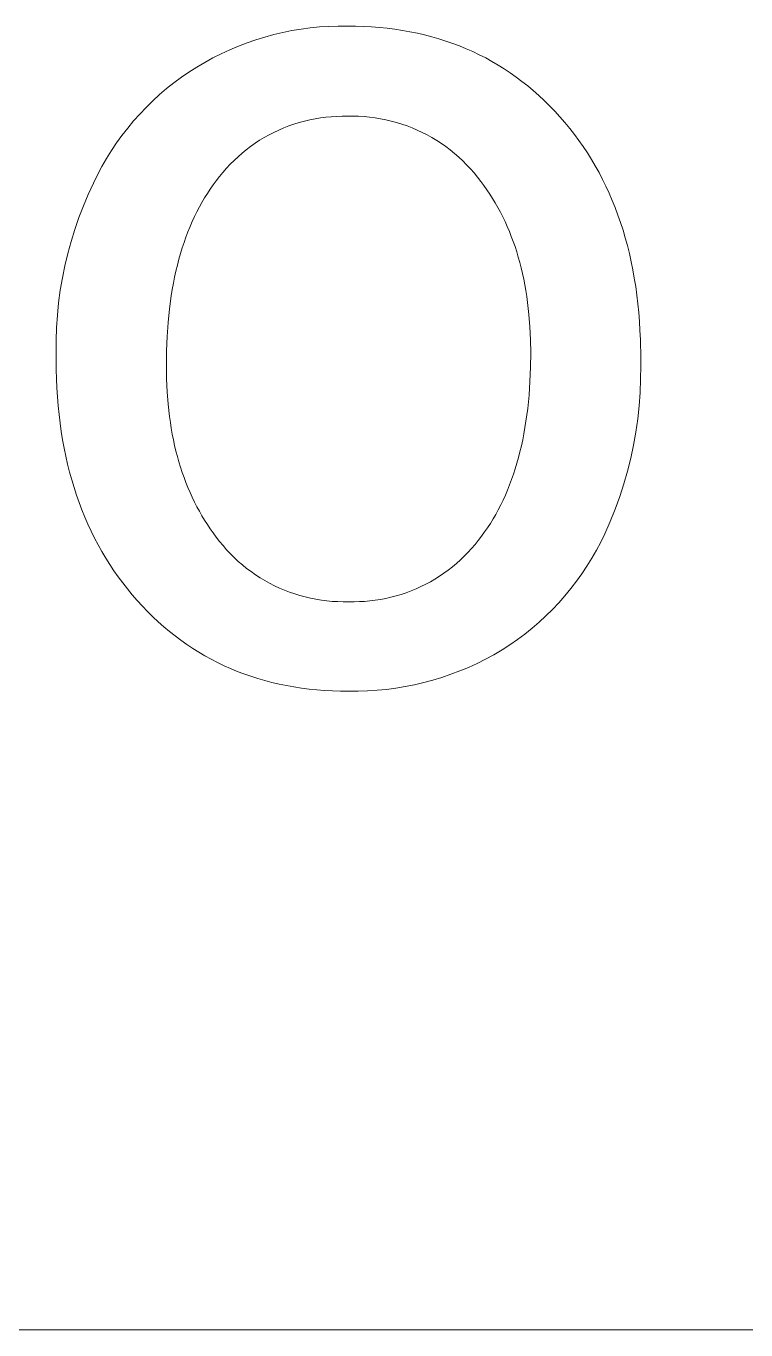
# Model space of a CAD drawing. Header units: millimetres. Extents: x -1480 to 5249, y -840 to 3860.
# Drawn here: x 3206.1 to 3259.2, y -464.2 to -368 of the extents above; entities that cross this region are included whole.
import ezdxf

# ---------------------------------------------------------------- set-up
doc = ezdxf.new("R2010")
doc.units = ezdxf.units.MM
doc.header["$MEASUREMENT"] = 0
doc.layers.add('Domyślny', color=7, linetype='Continuous', true_color=0x000000)

msp = doc.modelspace()

# ---------------------------------------------------------------- linework, layer by layer
at = {"layer": 'Domyślny', "color": 18, "lineweight": 15, "true_color": 0x000000}
for p, q in [((3224.337, -368.625), (3225.006, -368.467)), ((3225.006, -368.467), (3225.679, -368.331)), ((3225.679, -368.331), (3226.356, -368.218)), ((3226.356, -368.218), (3227.037, -368.128)), ((3227.037, -368.128), (3227.72, -368.06)), ((3227.72, -368.06), (3228.405, -368.015)), ((3228.405, -368.015), (3229.091, -367.993)), ((3229.091, -367.993), (3229.778, -367.994)), ((3229.778, -367.994), (3230.379, -368.001)), ((3230.379, -368.001), (3230.974, -368.02)), ((3230.974, -368.02), (3231.56, -368.053)), ((3231.56, -368.053), (3232.14, -368.098)), ((3232.14, -368.098), (3232.713, -368.157)), ((3232.713, -368.157), (3233.278, -368.228)), ((3233.278, -368.228), (3233.836, -368.313)), ((3233.836, -368.313), (3234.387, -368.411)), ((3234.387, -368.411), (3234.93, -368.522)), ((3234.93, -368.522), (3235.467, -368.645)), ((3221.096, -369.745), (3221.729, -369.478)), ((3221.729, -369.478), (3222.37, -369.232)), ((3222.37, -369.232), (3223.019, -369.008)), ((3223.019, -369.008), (3223.675, -368.806)), ((3223.675, -368.806), (3224.337, -368.625)), ((3235.467, -368.645), (3235.996, -368.782)), ((3235.996, -368.782), (3236.518, -368.932)), ((3236.518, -368.932), (3237.032, -369.095)), ((3237.032, -369.095), (3237.54, -369.272)), ((3237.54, -369.272), (3238.04, -369.461)), ((3238.04, -369.461), (3238.533, -369.663)), ((3219.256, -370.67), (3219.859, -370.341)), ((3219.859, -370.341), (3220.473, -370.033)), ((3220.473, -370.033), (3221.096, -369.745)), ((3238.533, -369.663), (3239.019, -369.879)), ((3239.019, -369.879), (3239.497, -370.108)), ((3239.497, -370.108), (3239.969, -370.349)), ((3239.969, -370.349), (3240.433, -370.604)), ((3217.527, -371.776), (3218.089, -371.388)), ((3218.089, -371.388), (3218.665, -371.019)), ((3218.665, -371.019), (3219.256, -370.67)), ((3240.433, -370.604), (3240.89, -370.873)), ((3240.89, -370.873), (3241.34, -371.154)), ((3241.34, -371.154), (3241.782, -371.448)), ((3216.443, -372.609), (3216.978, -372.183)), ((3216.978, -372.183), (3217.527, -371.776)), ((3241.782, -371.448), (3242.217, -371.756)), ((3242.217, -371.756), (3242.645, -372.077)), ((3242.645, -372.077), (3243.066, -372.411)), ((3215.419, -373.514), (3215.923, -373.053)), ((3215.923, -373.053), (3216.443, -372.609)), ((3243.066, -372.411), (3243.48, -372.758)), ((3243.48, -372.758), (3243.886, -373.119)), ((3243.886, -373.119), (3244.285, -373.493)), ((3214.459, -374.488), (3214.931, -373.993)), ((3214.931, -373.993), (3215.419, -373.514)), ((3244.285, -373.493), (3244.677, -373.88)), ((3244.677, -373.88), (3245.062, -374.28)), ((3245.062, -374.28), (3245.439, -374.693)), ((3213.568, -375.524), (3214.005, -374.998)), ((3214.005, -374.998), (3214.459, -374.488)), ((3225.831, -375.231), (3225.453, -375.363)), ((3226.214, -375.111), (3225.831, -375.231)), ((3226.601, -375.005), (3226.214, -375.111)), ((3226.991, -374.913), (3226.601, -375.005)), ((3227.384, -374.834), (3226.991, -374.913)), ((3227.779, -374.768), (3227.384, -374.834)), ((3228.177, -374.717), (3227.779, -374.768)), ((3228.576, -374.679), (3228.177, -374.717)), ((3228.976, -374.655), (3228.576, -374.679)), ((3229.377, -374.645), (3228.976, -374.655)), ((3229.778, -374.649), (3229.377, -374.645)), ((3230.185, -374.644), (3229.778, -374.649)), ((3230.592, -374.653), (3230.185, -374.644)), ((3230.998, -374.677), (3230.592, -374.653)), ((3231.403, -374.714), (3230.998, -374.677)), ((3231.807, -374.765), (3231.403, -374.714)), ((3232.208, -374.831), (3231.807, -374.765)), ((3232.607, -374.91), (3232.208, -374.831)), ((3233.003, -375.003), (3232.607, -374.91)), ((3233.396, -375.11), (3233.003, -375.003)), ((3233.785, -375.23), (3233.396, -375.11)), ((3234.169, -375.363), (3233.785, -375.23)), ((3245.439, -374.693), (3245.807, -375.116)), ((3245.807, -375.116), (3246.164, -375.547)), ((3212.75, -376.619), (3213.149, -376.064)), ((3213.149, -376.064), (3213.568, -375.524)), ((3223.642, -376.217), (3223.299, -376.425)), ((3223.992, -376.022), (3223.642, -376.217)), ((3224.349, -375.838), (3223.992, -376.022)), ((3224.711, -375.667), (3224.349, -375.838)), ((3225.079, -375.509), (3224.711, -375.667)), ((3225.453, -375.363), (3225.079, -375.509)), ((3234.548, -375.51), (3234.169, -375.363)), ((3234.923, -375.67), (3234.548, -375.51)), ((3235.291, -375.842), (3234.923, -375.67)), ((3235.653, -376.028), (3235.291, -375.842)), ((3236.009, -376.225), (3235.653, -376.028)), ((3236.357, -376.435), (3236.009, -376.225)), ((3246.164, -375.547), (3246.508, -375.986)), ((3246.508, -375.986), (3246.841, -376.435)), ((3212.008, -377.767), (3212.369, -377.187)), ((3212.369, -377.187), (3212.75, -376.619)), ((3222.317, -377.118), (3222.006, -377.371)), ((3222.636, -376.876), (3222.317, -377.118)), ((3222.964, -376.645), (3222.636, -376.876)), ((3223.299, -376.425), (3222.964, -376.645)), ((3236.699, -376.657), (3236.357, -376.435)), ((3237.032, -376.89), (3236.699, -376.657)), ((3237.357, -377.135), (3237.032, -376.89)), ((3237.673, -377.391), (3237.357, -377.135)), ((3246.841, -376.435), (3247.161, -376.892)), ((3247.161, -376.892), (3247.47, -377.357)), ((3211.667, -378.36), (3212.008, -377.767)), ((3221.411, -377.908), (3221.128, -378.192)), ((3221.704, -377.635), (3221.411, -377.908)), ((3222.006, -377.371), (3221.704, -377.635)), ((3237.98, -377.658), (3237.673, -377.391)), ((3238.278, -377.935), (3237.98, -377.658)), ((3238.566, -378.222), (3238.278, -377.935)), ((3247.47, -377.357), (3247.768, -377.832)), ((3247.768, -377.832), (3248.053, -378.315)), ((3211.047, -379.578), (3211.347, -378.963)), ((3211.347, -378.963), (3211.667, -378.36)), ((3220.34, -379.101), (3220.099, -379.421)), ((3220.592, -378.789), (3220.34, -379.101)), ((3220.855, -378.486), (3220.592, -378.789)), ((3221.128, -378.192), (3220.855, -378.486)), ((3238.844, -378.519), (3238.566, -378.222)), ((3239.112, -378.826), (3238.844, -378.519)), ((3239.368, -379.141), (3239.112, -378.826)), ((3248.053, -378.315), (3248.327, -378.806)), ((3248.327, -378.806), (3248.589, -379.307)), ((3210.66, -380.417), (3211.047, -379.578)), ((3219.655, -380.03), (3219.444, -380.346)), ((3219.874, -379.721), (3219.655, -380.03)), ((3220.099, -379.421), (3219.874, -379.721)), ((3239.614, -379.466), (3239.368, -379.141)), ((3239.841, -379.771), (3239.614, -379.466)), ((3240.061, -380.082), (3239.841, -379.771)), ((3240.274, -380.399), (3240.061, -380.082)), ((3248.589, -379.307), (3248.839, -379.816)), ((3248.839, -379.816), (3249.078, -380.333)), ((3210.3, -381.268), (3210.66, -380.417)), ((3219.043, -381.004), (3218.853, -381.344)), ((3219.24, -380.671), (3219.043, -381.004)), ((3219.444, -380.346), (3219.24, -380.671)), ((3240.48, -380.722), (3240.274, -380.399)), ((3240.678, -381.05), (3240.48, -380.722)), ((3240.868, -381.385), (3240.678, -381.05)), ((3249.078, -380.333), (3249.305, -380.86)), ((3249.305, -380.86), (3249.52, -381.395)), ((3209.969, -382.131), (3210.3, -381.268)), ((3218.67, -381.694), (3218.494, -382.051)), ((3218.853, -381.344), (3218.67, -381.694)), ((3241.052, -381.725), (3240.868, -381.385)), ((3241.228, -382.07), (3241.052, -381.725)), ((3249.52, -381.395), (3249.723, -381.938)), ((3249.723, -381.938), (3249.915, -382.49)), ((3209.667, -383.005), (3209.969, -382.131)), ((3218.165, -382.79), (3218.01, -383.171)), ((3218.326, -382.416), (3218.165, -382.79)), ((3218.494, -382.051), (3218.326, -382.416)), ((3241.397, -382.422), (3241.228, -382.07)), ((3241.558, -382.779), (3241.397, -382.422)), ((3241.713, -383.142), (3241.558, -382.779)), ((3249.915, -382.49), (3250.095, -383.051)), ((3209.151, -384.78), (3209.394, -383.888)), ((3209.394, -383.888), (3209.667, -383.005)), ((3217.863, -383.561), (3217.723, -383.959)), ((3218.01, -383.171), (3217.863, -383.561)), ((3241.86, -383.511), (3241.713, -383.142)), ((3242, -383.886), (3241.86, -383.511)), ((3242.132, -384.266), (3242, -383.886)), ((3250.095, -383.051), (3250.263, -383.621)), ((3250.263, -383.621), (3250.42, -384.199)), ((3208.937, -385.679), (3209.151, -384.78)), ((3217.464, -384.779), (3217.346, -385.202)), ((3217.59, -384.365), (3217.464, -384.779)), ((3217.723, -383.959), (3217.59, -384.365)), ((3242.257, -384.653), (3242.132, -384.266)), ((3242.376, -385.045), (3242.257, -384.653)), ((3250.42, -384.199), (3250.565, -384.786)), ((3250.565, -384.786), (3250.699, -385.382)), ((3208.754, -386.585), (3208.937, -385.679)), ((3217.234, -385.632), (3217.13, -386.071)), ((3217.346, -385.202), (3217.234, -385.632)), ((3242.486, -385.442), (3242.376, -385.045)), ((3242.59, -385.846), (3242.486, -385.442)), ((3242.686, -386.255), (3242.59, -385.846)), ((3250.699, -385.382), (3250.82, -385.986)), ((3208.6, -387.496), (3208.754, -386.585)), ((3217.033, -386.517), (3216.943, -386.972)), ((3217.13, -386.071), (3217.033, -386.517)), ((3242.776, -386.67), (3242.686, -386.255)), ((3242.858, -387.091), (3242.776, -386.67)), ((3250.82, -385.986), (3250.93, -386.599)), ((3250.93, -386.599), (3251.029, -387.221)), ((3208.477, -388.412), (3208.6, -387.496)), ((3216.86, -387.435), (3216.785, -387.906)), ((3216.943, -386.972), (3216.86, -387.435)), ((3242.933, -387.518), (3242.858, -387.091)), ((3243, -387.95), (3242.933, -387.518)), ((3251.029, -387.221), (3251.116, -387.851)), ((3208.385, -389.332), (3208.477, -388.412)), ((3216.785, -387.906), (3216.655, -388.873)), ((3243.061, -388.389), (3243, -387.95)), ((3243.161, -389.282), (3243.061, -388.389)), ((3251.116, -387.851), (3251.191, -388.49)), ((3251.191, -388.49), (3251.255, -389.138)), ((3208.323, -390.254), (3208.385, -389.332)), ((3216.655, -388.873), (3216.554, -389.873)), ((3243.232, -390.199), (3243.161, -389.282)), ((3251.255, -389.138), (3251.307, -389.794)), ((3208.292, -391.178), (3208.323, -390.254)), ((3216.554, -389.873), (3216.482, -390.904)), ((3243.274, -391.139), (3243.232, -390.199)), ((3251.307, -389.794), (3251.347, -390.459)), ((3251.347, -390.459), (3251.376, -391.132)), ((3208.291, -392.102), (3208.292, -391.178)), ((3216.482, -390.904), (3216.439, -391.969)), ((3243.289, -392.102), (3243.274, -391.139)), ((3251.376, -391.132), (3251.399, -392.506)), ((3208.291, -392.663), (3208.291, -392.102)), ((3216.439, -391.969), (3216.424, -393.066)), ((3243.275, -393.175), (3243.289, -392.102)), ((3251.399, -392.506), (3251.399, -393.066)), ((3208.297, -393.349), (3208.291, -392.663)), ((3208.315, -394.027), (3208.297, -393.349)), ((3216.424, -393.066), (3216.439, -394.037)), ((3243.233, -394.218), (3243.275, -393.175)), ((3251.399, -393.066), (3251.397, -394.049)), ((3208.344, -394.697), (3208.315, -394.027)), ((3216.439, -394.037), (3216.482, -394.984)), ((3243.163, -395.23), (3243.233, -394.218)), ((3251.397, -394.049), (3251.36, -395.031)), ((3208.386, -395.358), (3208.344, -394.697)), ((3208.439, -396.01), (3208.386, -395.358)), ((3216.482, -394.984), (3216.554, -395.906)), ((3243.065, -396.211), (3243.163, -395.23)), ((3251.36, -395.031), (3251.29, -396.011)), ((3208.504, -396.653), (3208.439, -396.01)), ((3216.554, -395.906), (3216.655, -396.805)), ((3242.939, -397.163), (3243.065, -396.211)), ((3251.29, -396.011), (3251.185, -396.988)), ((3208.58, -397.288), (3208.504, -396.653)), ((3208.668, -397.914), (3208.58, -397.288)), ((3216.655, -396.805), (3216.716, -397.245)), ((3216.716, -397.245), (3216.785, -397.679)), ((3242.865, -397.627), (3242.939, -397.163)), ((3251.185, -396.988), (3251.047, -397.961)), ((3208.768, -398.532), (3208.668, -397.914)), ((3216.785, -397.679), (3216.86, -398.107)), ((3216.86, -398.107), (3216.943, -398.529)), ((3242.696, -398.533), (3242.784, -398.084)), ((3242.784, -398.084), (3242.865, -397.627)), ((3251.047, -397.961), (3250.875, -398.929)), ((3208.88, -399.141), (3208.768, -398.532)), ((3209.003, -399.742), (3208.88, -399.141)), ((3216.943, -398.529), (3217.033, -398.945)), ((3217.033, -398.945), (3217.13, -399.355)), ((3242.499, -399.409), (3242.601, -398.974)), ((3242.601, -398.974), (3242.696, -398.533)), ((3250.875, -398.929), (3250.67, -399.89)), ((3209.138, -400.334), (3209.003, -399.742)), ((3217.13, -399.355), (3217.234, -399.759)), ((3217.234, -399.759), (3217.346, -400.157)), ((3217.346, -400.157), (3217.464, -400.549)), ((3242.149, -400.665), (3242.273, -400.254)), ((3242.273, -400.254), (3242.39, -399.835)), ((3242.39, -399.835), (3242.499, -399.409)), ((3250.67, -399.89), (3250.432, -400.843)), ((3209.285, -400.917), (3209.138, -400.334)), ((3209.444, -401.492), (3209.285, -400.917)), ((3217.464, -400.549), (3217.59, -400.935)), ((3217.59, -400.935), (3217.723, -401.315)), ((3241.881, -401.466), (3242.019, -401.069)), ((3242.019, -401.069), (3242.149, -400.665)), ((3250.432, -400.843), (3250.161, -401.788)), ((3209.614, -402.058), (3209.444, -401.492)), ((3209.795, -402.616), (3209.614, -402.058)), ((3217.723, -401.315), (3217.863, -401.688)), ((3217.863, -401.688), (3218.01, -402.056)), ((3218.01, -402.056), (3218.165, -402.418)), ((3241.583, -402.236), (3241.735, -401.854)), ((3241.735, -401.854), (3241.881, -401.466)), ((3250.161, -401.788), (3249.857, -402.723)), ((3209.989, -403.165), (3209.795, -402.616)), ((3210.193, -403.706), (3209.989, -403.165)), ((3218.165, -402.418), (3218.326, -402.773)), ((3218.326, -402.773), (3218.494, -403.123)), ((3218.494, -403.123), (3218.67, -403.467)), ((3241.082, -403.334), (3241.256, -402.976)), ((3241.256, -402.976), (3241.423, -402.609)), ((3241.423, -402.609), (3241.583, -402.236)), ((3249.857, -402.723), (3249.522, -403.646)), ((3210.41, -404.238), (3210.193, -403.706)), ((3218.67, -403.467), (3218.853, -403.804)), ((3218.853, -403.804), (3219.043, -404.136)), ((3219.043, -404.136), (3219.24, -404.461)), ((3240.516, -404.365), (3240.712, -404.029)), ((3240.712, -404.029), (3240.901, -403.686)), ((3240.901, -403.686), (3241.082, -403.334)), ((3249.522, -403.646), (3249.154, -404.558)), ((3210.638, -404.762), (3210.41, -404.238)), ((3210.878, -405.277), (3210.638, -404.762)), ((3219.24, -404.461), (3219.444, -404.78)), ((3219.444, -404.78), (3219.655, -405.094)), ((3219.655, -405.094), (3219.874, -405.401)), ((3239.884, -405.329), (3240.102, -405.015)), ((3240.102, -405.015), (3240.313, -404.694)), ((3240.313, -404.694), (3240.516, -404.365)), ((3249.154, -404.558), (3248.755, -405.456)), ((3211.129, -405.784), (3210.878, -405.277)), ((3211.391, -406.282), (3211.129, -405.784)), ((3219.874, -405.401), (3220.099, -405.702)), ((3220.099, -405.702), (3220.343, -406.024)), ((3220.343, -406.024), (3220.598, -406.338)), ((3239.181, -406.257), (3239.425, -405.95)), ((3239.425, -405.95), (3239.659, -405.635)), ((3239.659, -405.635), (3239.884, -405.329)), ((3248.457, -406.07), (3248.138, -406.673)), ((3248.755, -405.456), (3248.457, -406.07)), ((3211.666, -406.772), (3211.391, -406.282)), ((3211.952, -407.253), (3211.666, -406.772)), ((3220.598, -406.338), (3220.864, -406.642)), ((3220.864, -406.642), (3221.14, -406.937)), ((3221.14, -406.937), (3221.426, -407.222)), ((3238.389, -407.126), (3238.663, -406.846)), ((3238.663, -406.846), (3238.927, -406.556)), ((3238.927, -406.556), (3239.181, -406.257)), ((3248.138, -406.673), (3247.799, -407.266)), ((3212.249, -407.726), (3211.952, -407.253)), ((3212.558, -408.19), (3212.249, -407.726)), ((3221.426, -407.222), (3221.722, -407.497)), ((3221.722, -407.497), (3222.027, -407.761)), ((3222.027, -407.761), (3222.341, -408.015)), ((3237.203, -408.151), (3237.512, -407.91)), ((3237.512, -407.91), (3237.813, -407.659)), ((3237.813, -407.659), (3238.106, -407.397)), ((3238.106, -407.397), (3238.389, -407.126)), ((3247.44, -407.846), (3247.062, -408.414)), ((3247.799, -407.266), (3247.44, -407.846)), ((3212.878, -408.646), (3212.558, -408.19)), ((3213.21, -409.093), (3212.878, -408.646)), ((3222.341, -408.015), (3222.664, -408.258)), ((3222.664, -408.258), (3222.995, -408.49)), ((3222.995, -408.49), (3223.334, -408.71)), ((3223.334, -408.71), (3223.68, -408.918)), ((3223.68, -408.918), (3224.033, -409.114)), ((3235.89, -409.007), (3236.229, -408.81)), ((3236.229, -408.81), (3236.561, -408.601)), ((3236.561, -408.601), (3236.886, -408.382)), ((3236.886, -408.382), (3237.203, -408.151)), ((3247.062, -408.414), (3246.664, -408.969)), ((3213.553, -409.532), (3213.21, -409.093)), ((3213.907, -409.963), (3213.553, -409.532)), ((3224.033, -409.114), (3224.393, -409.297)), ((3224.393, -409.297), (3224.759, -409.468)), ((3224.759, -409.468), (3225.131, -409.626)), ((3225.131, -409.626), (3225.507, -409.772)), ((3225.507, -409.772), (3225.889, -409.904)), ((3225.889, -409.904), (3226.275, -410.022)), ((3233.734, -409.94), (3234.106, -409.815)), ((3234.106, -409.815), (3234.473, -409.678)), ((3234.473, -409.678), (3234.836, -409.528)), ((3234.836, -409.528), (3235.193, -409.366)), ((3235.193, -409.366), (3235.544, -409.193)), ((3235.544, -409.193), (3235.89, -409.007)), ((3246.248, -409.51), (3245.814, -410.037)), ((3246.664, -408.969), (3246.248, -409.51)), ((3214.274, -410.385), (3213.907, -409.963)), ((3214.651, -410.799), (3214.274, -410.385)), ((3215.035, -411.199), (3214.651, -410.799)), ((3226.275, -410.022), (3226.665, -410.128)), ((3226.665, -410.128), (3227.059, -410.22)), ((3227.059, -410.22), (3227.455, -410.298)), ((3227.455, -410.298), (3227.854, -410.362)), ((3227.854, -410.362), (3228.254, -410.412)), ((3228.254, -410.412), (3228.657, -410.449)), ((3228.657, -410.449), (3229.06, -410.472)), ((3229.06, -410.472), (3229.464, -410.48)), ((3229.464, -410.48), (3229.868, -410.475)), ((3229.868, -410.475), (3230.26, -410.481)), ((3230.26, -410.481), (3230.652, -410.473)), ((3230.652, -410.473), (3231.043, -410.452)), ((3231.043, -410.452), (3231.434, -410.418)), ((3231.434, -410.418), (3231.823, -410.371)), ((3231.823, -410.371), (3232.211, -410.311)), ((3232.211, -410.311), (3232.596, -410.238)), ((3232.596, -410.238), (3232.979, -410.151)), ((3232.979, -410.151), (3233.358, -410.052)), ((3233.358, -410.052), (3233.734, -409.94)), ((3245.362, -410.549), (3244.894, -411.045)), ((3245.814, -410.037), (3245.362, -410.549)), ((3215.427, -411.586), (3215.035, -411.199)), ((3215.825, -411.96), (3215.427, -411.586)), ((3244.408, -411.525), (3243.907, -411.989)), ((3244.894, -411.045), (3244.408, -411.525)), ((3216.23, -412.32), (3215.825, -411.96)), ((3216.643, -412.667), (3216.23, -412.32)), ((3217.062, -413.002), (3216.643, -412.667)), ((3243.391, -412.435), (3242.859, -412.863)), ((3243.907, -411.989), (3243.391, -412.435)), ((3217.488, -413.322), (3217.062, -413.002)), ((3217.922, -413.63), (3217.488, -413.322)), ((3218.362, -413.925), (3217.922, -413.63)), ((3241.754, -413.665), (3241.182, -414.037)), ((3242.314, -413.273), (3241.754, -413.665)), ((3242.859, -412.863), (3242.314, -413.273)), ((3218.81, -414.206), (3218.362, -413.925)), ((3219.265, -414.474), (3218.81, -414.206)), ((3219.727, -414.729), (3219.265, -414.474)), ((3220.195, -414.971), (3219.727, -414.729)), ((3239.964, -414.72), (3239.338, -415.03)), ((3240.579, -414.389), (3239.964, -414.72)), ((3241.182, -414.037), (3240.579, -414.389)), ((3220.672, -415.2), (3220.195, -414.971)), ((3221.155, -415.415), (3220.672, -415.2)), ((3221.645, -415.618), (3221.155, -415.415)), ((3222.143, -415.807), (3221.645, -415.618)), ((3238.059, -415.589), (3237.405, -415.836)), ((3238.703, -415.32), (3238.059, -415.589)), ((3239.338, -415.03), (3238.703, -415.32)), ((3222.647, -415.983), (3222.143, -415.807)), ((3223.159, -416.146), (3222.647, -415.983)), ((3223.678, -416.296), (3223.159, -416.146)), ((3224.205, -416.433), (3223.678, -416.296)), ((3224.738, -416.557), (3224.205, -416.433)), ((3225.279, -416.668), (3224.738, -416.557)), ((3234.722, -416.607), (3234.037, -416.743)), ((3235.402, -416.447), (3234.722, -416.607)), ((3236.077, -416.266), (3235.402, -416.447)), ((3236.744, -416.062), (3236.077, -416.266)), ((3237.405, -415.836), (3236.744, -416.062)), ((3225.827, -416.766), (3225.279, -416.668)), ((3226.383, -416.85), (3225.827, -416.766)), ((3226.945, -416.922), (3226.383, -416.85)), ((3227.515, -416.98), (3226.945, -416.922)), ((3228.092, -417.026), (3227.515, -416.98)), ((3228.677, -417.058), (3228.092, -417.026)), ((3229.269, -417.078), (3228.677, -417.058)), ((3229.868, -417.084), (3229.269, -417.078)), ((3230.566, -417.085), (3229.868, -417.084)), ((3231.264, -417.063), (3230.566, -417.085)), ((3231.961, -417.017), (3231.264, -417.063)), ((3232.656, -416.949), (3231.961, -417.017)), ((3233.348, -416.857), (3232.656, -416.949)), ((3234.037, -416.743), (3233.348, -416.857)), ((2706.175, -464.221), (5248.874, -464.221))]:
    msp.add_line(p, q, dxfattribs=at)

doc.saveas('drawing.dxf')
